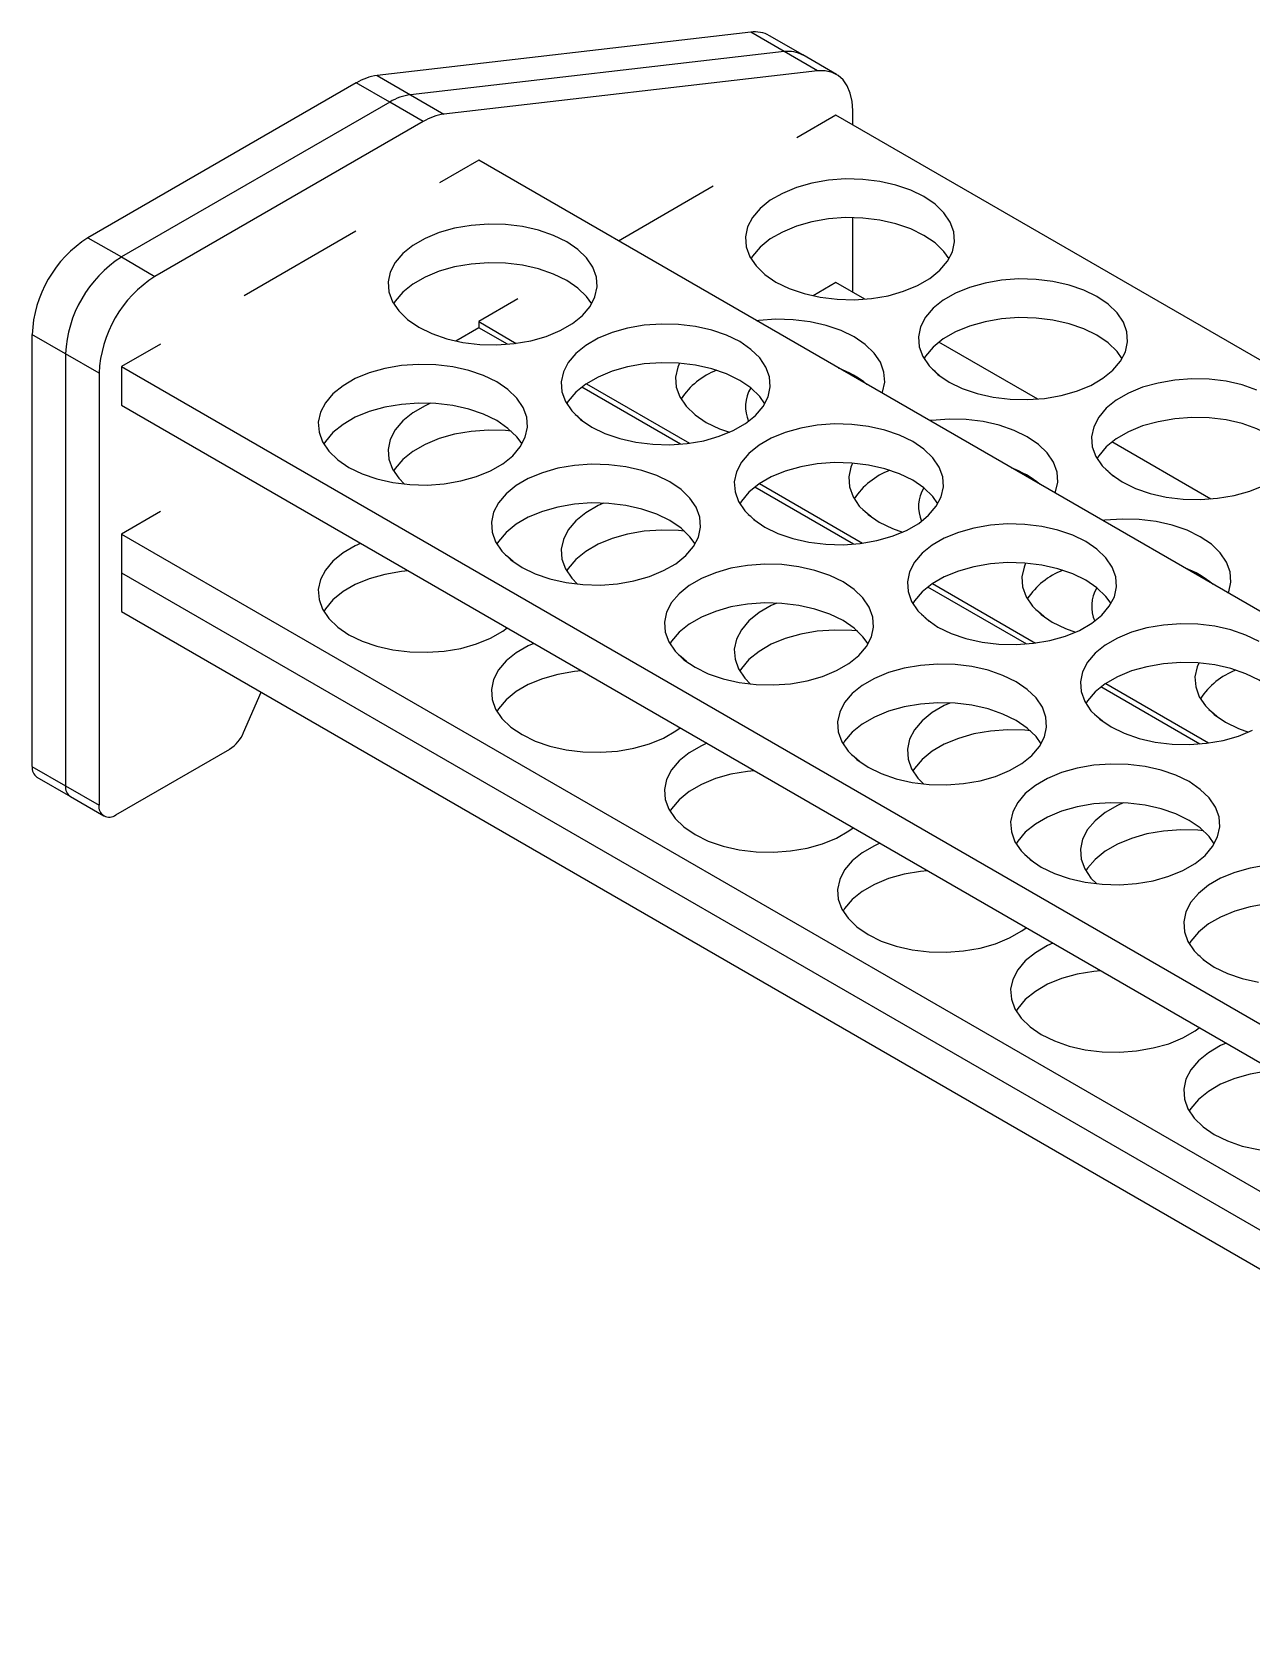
# Model space of a CAD drawing. Header units: millimetres. Extents: x 15 to 589, y 5 to 415.
# Drawn here: x 403.3 to 480.5, y 93.2 to 194.4 of the extents above; entities that cross this region are included whole.
import ezdxf

# ---------------------------------------------------------------- set-up
doc = ezdxf.new("R2010")
doc.units = ezdxf.units.MM

msp = doc.modelspace()

# ---------------------------------------------------------------- linework, layer by layer
at = {"color": 7, "linetype": 'Continuous', "lineweight": 25}
for p, q in [((448.82, 194.37), (425.16, 191.64)), ((450.94, 193.14), (448.82, 194.37)), ((452.13, 192.93), (450.01, 194.15)), ((450.94, 193.14), (427.28, 190.41)), ((453.06, 191.92), (450.94, 193.14)), ((454.25, 191.7), (452.13, 192.93)), ((425.16, 191.64), (427.28, 190.41)), ((453.06, 191.92), (429.4, 189.19)), ((423.84, 191.17), (406.85, 181.36)), ((425.97, 189.95), (423.84, 191.17)), ((427.28, 190.41), (429.4, 189.19)), ((425.97, 189.95), (408.97, 180.14)), ((428.09, 188.72), (425.97, 189.95)), ((455.29, 188.5), (455.29, 189.41)), ((428.09, 188.72), (411.09, 178.91)), ((454.22, 189.11), (451.75, 187.68)), ((515.59, 153.69), (454.22, 189.11)), ((431.6, 186.26), (429.12, 184.83)), ((492.96, 150.83), (431.6, 186.26)), ((446.45, 184.62), (440.44, 181.15)), ((455.29, 177.91), (455.29, 182.63)), ((406.85, 181.36), (408.97, 180.14)), ((423.82, 181.77), (416.75, 177.69)), ((408.97, 180.14), (411.09, 178.91)), ((454.22, 178.52), (452.77, 177.68)), ((456.04, 177.47), (454.22, 178.52)), ((434.07, 177.48), (431.6, 176.05)), ((405.43, 174.01), (403.31, 175.24)), ((403.31, 175.24), (403.31, 147.88)), ((431.6, 175.66), (430.14, 174.82)), ((431.6, 176.05), (433.98, 174.67)), ((431.6, 176.05), (431.6, 175.66)), ((433.42, 174.61), (431.6, 175.66)), ((411.44, 174.62), (408.97, 173.2)), ((467, 171.14), (460.74, 174.75)), ((407.56, 172.79), (405.43, 174.01)), ((405.43, 174.01), (405.43, 146.66)), ((408.97, 173.2), (520.82, 108.63)), ((408.97, 173.2), (408.97, 170.75)), ((407.56, 172.79), (407.56, 145.43)), ((438.42, 172.11), (444.94, 168.35)), ((444.38, 168.29), (438.12, 171.9)), ((408.97, 170.75), (520.69, 106.25)), ((477.96, 164.81), (471.7, 168.43)), ((455.34, 161.96), (449.08, 165.57)), ((449.38, 165.79), (455.9, 162.02)), ((411.44, 164.03), (408.97, 162.6)), ((408.97, 162.6), (520.69, 98.1)), ((408.97, 162.6), (408.97, 160.15)), ((408.97, 160.15), (520.69, 95.65)), ((408.97, 160.15), (408.97, 157.7)), ((466.3, 155.63), (460.04, 159.24)), ((460.34, 159.46), (466.86, 155.69)), ((408.97, 157.7), (520.69, 93.2)), ((477.26, 149.3), (471, 152.92)), ((471.3, 153.13), (477.82, 149.37)), ((416.71, 150.04), (417.82, 152.59)), ((408.62, 144.82), (415.83, 148.98)), ((403.31, 147.88), (405.43, 146.66)), ((403.62, 147.2), (405.74, 145.97)), ((405.43, 146.66), (407.56, 145.43)), ((405.74, 145.97), (407.87, 144.75))]:
    msp.add_line(p, q, dxfattribs=at)
at = {"color": 7, "linetype": 'Continuous', "lineweight": 25, "flags": 128}
for points in [[(455.29, 189.41), (455.25, 189.99), (455.13, 190.52), (454.94, 190.97), (454.68, 191.35), (454.35, 191.64), (453.97, 191.83), (453.53, 191.92), (453.06, 191.92)], [(450.42, 178.55), (451.26, 178.14), (452.2, 177.82), (453.22, 177.59), (454.29, 177.46), (455.38, 177.43), (456.47, 177.51), (457.52, 177.69), (458.5, 177.97), (459.39, 178.34), (460.16, 178.78), (460.8, 179.3), (461.28, 179.87), (461.59, 180.47), (461.73, 181.1), (461.68, 181.73), (461.46, 182.35), (461.06, 182.94), (460.5, 183.48), (459.79, 183.96), (458.96, 184.37), (458.02, 184.69), (457, 184.92), (455.93, 185.05), (454.83, 185.08), (453.75, 185), (452.7, 184.82), (451.72, 184.54), (450.83, 184.17), (450.05, 183.73), (449.42, 183.21), (448.94, 182.65), (448.62, 182.04), (448.49, 181.41), (448.53, 180.78), (448.76, 180.16), (449.16, 179.58), (449.72, 179.03), (450.42, 178.55)], [(427.8, 175.7), (428.63, 175.29), (429.57, 174.96), (430.59, 174.73), (431.66, 174.6), (432.75, 174.58), (433.84, 174.66), (434.89, 174.84), (435.87, 175.11), (436.76, 175.48), (437.54, 175.93), (438.17, 176.44), (438.65, 177.01), (438.96, 177.61), (439.1, 178.24), (439.05, 178.87), (438.83, 179.49), (438.43, 180.08), (437.87, 180.62), (437.17, 181.1), (436.33, 181.51), (435.39, 181.84), (434.37, 182.07), (433.3, 182.19), (432.21, 182.22), (431.12, 182.14), (430.07, 181.96), (429.09, 181.69), (428.2, 181.32), (427.43, 180.87), (426.79, 180.36), (426.31, 179.79), (426, 179.18), (425.86, 178.56), (425.91, 177.93), (426.13, 177.31), (426.53, 176.72), (427.09, 176.18), (427.8, 175.7)], [(461.38, 180.03), (461.06, 180.49), (460.5, 181.03), (459.79, 181.51), (458.96, 181.92), (458.02, 182.24), (457, 182.47), (455.93, 182.6), (454.83, 182.63), (453.75, 182.55), (452.7, 182.37), (451.72, 182.09), (450.83, 181.72), (450.05, 181.28), (449.42, 180.76), (448.94, 180.2), (448.83, 180.03)], [(438.76, 177.17), (438.43, 177.63), (437.87, 178.17), (437.17, 178.65), (436.33, 179.06), (435.39, 179.39), (434.37, 179.62), (433.3, 179.75), (432.21, 179.77), (431.12, 179.69), (430.07, 179.51), (429.09, 179.24), (428.2, 178.87), (427.43, 178.42), (426.79, 177.91), (426.31, 177.34), (426.2, 177.17)], [(461.38, 172.22), (462.22, 171.82), (463.16, 171.49), (464.18, 171.26), (465.25, 171.13), (466.34, 171.11), (467.43, 171.19), (468.48, 171.37), (469.46, 171.64), (470.35, 172.01), (471.12, 172.46), (471.76, 172.97), (472.24, 173.54), (472.55, 174.14), (472.69, 174.77), (472.64, 175.4), (472.42, 176.02), (472.02, 176.61), (471.46, 177.15), (470.75, 177.63), (469.92, 178.04), (468.98, 178.36), (467.96, 178.59), (466.89, 178.72), (465.79, 178.75), (464.71, 178.67), (463.66, 178.49), (462.68, 178.21), (461.79, 177.85), (461.01, 177.4), (460.38, 176.89), (459.9, 176.32), (459.58, 175.71), (459.45, 175.09), (459.49, 174.46), (459.72, 173.84), (460.12, 173.25), (460.68, 172.71), (461.38, 172.22)], [(457.14, 171.51), (457.17, 171.59), (457.31, 172.22), (457.26, 172.85), (457.04, 173.47), (456.64, 174.06), (456.08, 174.6), (455.37, 175.08), (454.54, 175.49), (453.6, 175.81), (452.58, 176.04), (451.51, 176.17), (450.42, 176.2), (449.33, 176.12), (449.19, 176.1)], [(472.34, 173.7), (472.02, 174.16), (471.46, 174.7), (470.75, 175.18), (469.92, 175.59), (468.98, 175.91), (467.96, 176.14), (466.89, 176.27), (465.79, 176.3), (464.71, 176.22), (463.66, 176.04), (462.68, 175.76), (461.79, 175.4), (461.01, 174.95), (460.38, 174.44), (459.9, 173.87), (459.79, 173.7)], [(438.76, 169.37), (439.59, 168.96), (440.53, 168.64), (441.55, 168.41), (442.62, 168.28), (443.71, 168.25), (444.8, 168.33), (445.85, 168.51), (446.83, 168.79), (447.72, 169.15), (448.5, 169.6), (449.13, 170.11), (449.61, 170.68), (449.92, 171.29), (450.06, 171.91), (450.02, 172.55), (449.79, 173.16), (449.39, 173.75), (448.83, 174.29), (448.13, 174.78), (447.29, 175.19), (446.35, 175.51), (445.33, 175.74), (444.26, 175.87), (443.17, 175.89), (442.08, 175.82), (441.03, 175.64), (440.05, 175.36), (439.16, 174.99), (438.39, 174.54), (437.75, 174.03), (437.27, 173.46), (436.96, 172.86), (436.82, 172.23), (436.87, 171.6), (437.09, 170.98), (437.49, 170.39), (438.05, 169.85), (438.76, 169.37)], [(423.38, 166.82), (424.21, 166.41), (425.15, 166.09), (426.17, 165.86), (427.24, 165.73), (428.34, 165.7), (429.42, 165.78), (430.47, 165.96), (431.45, 166.24), (432.34, 166.6), (433.12, 167.05), (433.75, 167.56), (434.23, 168.13), (434.55, 168.74), (434.68, 169.36), (434.64, 169.99), (434.41, 170.61), (434.01, 171.2), (433.45, 171.74), (432.75, 172.23), (431.91, 172.63), (430.97, 172.96), (429.95, 173.19), (428.88, 173.32), (427.79, 173.34), (426.7, 173.26), (425.65, 173.08), (424.67, 172.81), (423.78, 172.44), (423.01, 171.99), (422.37, 171.48), (421.89, 170.91), (421.58, 170.31), (421.44, 169.68), (421.49, 169.05), (421.71, 168.43), (422.11, 167.84), (422.67, 167.3), (423.38, 166.82)], [(449.72, 170.85), (449.39, 171.3), (448.83, 171.85), (448.13, 172.33), (447.29, 172.74), (446.35, 173.06), (445.33, 173.29), (444.26, 173.42), (443.17, 173.44), (442.08, 173.37), (441.03, 173.19), (440.05, 172.91), (439.16, 172.54), (438.39, 172.09), (437.75, 171.58), (437.27, 171.01), (437.16, 170.85)], [(444.31, 173.41), (444.2, 173.16), (444.07, 172.54), (444.11, 171.9), (444.34, 171.29), (444.74, 170.7), (445.3, 170.15), (446, 169.67)], [(460.84, 172.58), (460.5, 172.88), (460.34, 173.01)], [(480.88, 171.71), (479.94, 172.04), (478.92, 172.27), (477.85, 172.4), (476.75, 172.42), (475.67, 172.34), (474.62, 172.16), (473.64, 171.89), (472.75, 171.52), (471.97, 171.07), (471.34, 170.56), (470.86, 169.99), (470.54, 169.39), (470.41, 168.76), (470.45, 168.13), (470.68, 167.51), (471.08, 166.92), (471.64, 166.38), (472.34, 165.9)], [(434.34, 168.3), (434.01, 168.75), (433.45, 169.29), (432.75, 169.78), (431.91, 170.18), (430.97, 170.51), (429.95, 170.74), (428.88, 170.87), (427.79, 170.89), (426.7, 170.81), (425.65, 170.63), (424.67, 170.36), (423.78, 169.99), (423.01, 169.54), (422.37, 169.03), (421.89, 168.46), (421.79, 168.3)], [(428.55, 170.89), (428.2, 170.72), (427.43, 170.28), (426.79, 169.76), (426.31, 169.2), (426, 168.59), (425.86, 167.96), (425.91, 167.33), (426.13, 166.71), (426.53, 166.13), (426.89, 165.76)], [(438.21, 169.73), (437.87, 170.03), (437.71, 170.15)], [(433.66, 169.12), (433.3, 169.15), (432.21, 169.18), (431.12, 169.1), (430.07, 168.92), (429.09, 168.64), (428.2, 168.27), (427.43, 167.83), (426.79, 167.31), (426.31, 166.75), (426.2, 166.58)], [(446, 169.67), (446.84, 169.26), (447.47, 169.04)], [(449.72, 163.04), (450.55, 162.63), (451.49, 162.31), (452.51, 162.08), (453.58, 161.95), (454.67, 161.92), (455.76, 162), (456.81, 162.18), (457.79, 162.46), (458.68, 162.83), (459.46, 163.27), (460.09, 163.79), (460.57, 164.36), (460.89, 164.96), (461.02, 165.59), (460.98, 166.22), (460.75, 166.84), (460.35, 167.43), (459.79, 167.97), (459.09, 168.45), (458.25, 168.86), (457.31, 169.18), (456.29, 169.41), (455.22, 169.54), (454.13, 169.57), (453.04, 169.49), (451.99, 169.31), (451.01, 169.03), (450.12, 168.66), (449.35, 168.22), (448.71, 167.7), (448.23, 167.14), (447.92, 166.53), (447.78, 165.9), (447.83, 165.27), (448.05, 164.65), (448.45, 164.07), (449.01, 163.52), (449.72, 163.04)], [(468.1, 165.18), (468.13, 165.27), (468.27, 165.89), (468.22, 166.52), (468, 167.14), (467.6, 167.73), (467.04, 168.27), (466.33, 168.75), (465.5, 169.16), (464.56, 169.49), (463.54, 169.72), (462.47, 169.85), (461.38, 169.87), (460.29, 169.79), (460.15, 169.78)], [(483.3, 167.38), (482.98, 167.83), (482.42, 168.37), (481.71, 168.86), (480.88, 169.26), (479.94, 169.59), (478.92, 169.82), (477.85, 169.95), (476.75, 169.97), (475.67, 169.89), (474.62, 169.71), (473.64, 169.44), (472.75, 169.07), (471.97, 168.62), (471.34, 168.11), (470.86, 167.54), (470.75, 167.38)], [(434.34, 160.49), (435.17, 160.08), (436.11, 159.76), (437.13, 159.53), (438.2, 159.4), (439.3, 159.37), (440.38, 159.45), (441.43, 159.63), (442.41, 159.91), (443.3, 160.28), (444.08, 160.72), (444.71, 161.24), (445.19, 161.8), (445.51, 162.41), (445.64, 163.04), (445.6, 163.67), (445.37, 164.29), (444.97, 164.87), (444.41, 165.42), (443.71, 165.9), (442.87, 166.31), (441.93, 166.63), (440.91, 166.86), (439.84, 166.99), (438.75, 167.02), (437.66, 166.94), (436.61, 166.76), (435.63, 166.48), (434.74, 166.11), (433.97, 165.67), (433.33, 165.15), (432.85, 164.58), (432.54, 163.98), (432.4, 163.35), (432.45, 162.72), (432.67, 162.1), (433.07, 161.51), (433.63, 160.97), (434.34, 160.49)], [(460.68, 164.52), (460.35, 164.98), (459.79, 165.52), (459.09, 166), (458.25, 166.41), (457.31, 166.73), (456.29, 166.96), (455.22, 167.09), (454.13, 167.12), (453.04, 167.04), (451.99, 166.86), (451.01, 166.58), (450.12, 166.21), (449.35, 165.77), (448.71, 165.25), (448.23, 164.69), (448.13, 164.52)], [(455.27, 167.09), (455.16, 166.83), (455.03, 166.21), (455.07, 165.58), (455.3, 164.96), (455.7, 164.37), (456.26, 163.83), (456.96, 163.35)], [(471.8, 166.25), (471.46, 166.56), (471.3, 166.68)], [(472.34, 165.9), (473.18, 165.49), (474.12, 165.17), (475.14, 164.94), (476.21, 164.81), (477.3, 164.78), (478.39, 164.86), (479.44, 165.04), (480.42, 165.32), (481.31, 165.68)], [(445.3, 161.97), (444.97, 162.42), (444.41, 162.97), (443.71, 163.45), (442.87, 163.86), (441.93, 164.18), (440.91, 164.41), (439.84, 164.54), (438.75, 164.57), (437.66, 164.49), (436.61, 164.31), (435.63, 164.03), (434.74, 163.66), (433.97, 163.22), (433.33, 162.7), (432.85, 162.13), (432.75, 161.97)], [(439.51, 164.56), (439.16, 164.4), (438.39, 163.95), (437.75, 163.44), (437.27, 162.87), (436.96, 162.26), (436.82, 161.64), (436.87, 161), (437.09, 160.39), (437.49, 159.8), (437.85, 159.43)], [(456.42, 163.7), (456.08, 164), (455.92, 164.13)], [(449.17, 163.4), (448.83, 163.7), (448.67, 163.82)], [(456.96, 163.35), (457.8, 162.94), (458.43, 162.71)], [(460.68, 156.71), (461.51, 156.31), (462.45, 155.98), (463.47, 155.75), (464.54, 155.62), (465.64, 155.6), (466.72, 155.68), (467.77, 155.86), (468.75, 156.13), (469.64, 156.5), (470.42, 156.95), (471.05, 157.46), (471.53, 158.03), (471.85, 158.63), (471.98, 159.26), (471.94, 159.89), (471.71, 160.51), (471.31, 161.1), (470.75, 161.64), (470.05, 162.12), (469.21, 162.53), (468.27, 162.85), (467.25, 163.08), (466.18, 163.21), (465.09, 163.24), (464, 163.16), (462.95, 162.98), (461.97, 162.7), (461.08, 162.34), (460.31, 161.89), (459.67, 161.38), (459.19, 160.81), (458.88, 160.2), (458.74, 159.58), (458.79, 158.95), (459.01, 158.33), (459.41, 157.74), (459.97, 157.2), (460.68, 156.71)], [(479.06, 158.86), (479.09, 158.94), (479.23, 159.56), (479.18, 160.2), (478.96, 160.81), (478.56, 161.4), (478, 161.95), (477.29, 162.43), (476.46, 162.84), (475.52, 163.16), (474.5, 163.39), (473.43, 163.52), (472.34, 163.54), (471.25, 163.47), (471.11, 163.45)], [(424.12, 162), (423.78, 161.85), (423.01, 161.4), (422.37, 160.88), (421.89, 160.32), (421.58, 159.71), (421.44, 159.08), (421.49, 158.45), (421.71, 157.84), (422.11, 157.25), (422.67, 156.7), (423.38, 156.22)], [(444.62, 162.79), (444.26, 162.82), (443.17, 162.85), (442.08, 162.77), (441.03, 162.59), (440.05, 162.31), (439.16, 161.95), (438.39, 161.5), (437.75, 160.99), (437.27, 160.42), (437.16, 160.25)], [(433.79, 160.85), (433.45, 161.15), (433.29, 161.27)], [(427.13, 160.26), (426.7, 160.22), (425.65, 160.04), (424.67, 159.76), (423.78, 159.4), (423.01, 158.95), (422.37, 158.43), (421.89, 157.87), (421.79, 157.7)], [(445.3, 154.16), (446.13, 153.75), (447.07, 153.43), (448.09, 153.2), (449.16, 153.07), (450.26, 153.05), (451.34, 153.12), (452.39, 153.3), (453.37, 153.58), (454.26, 153.95), (455.04, 154.4), (455.67, 154.91), (456.15, 155.48), (456.47, 156.08), (456.6, 156.71), (456.56, 157.34), (456.33, 157.96), (455.93, 158.55), (455.37, 159.09), (454.67, 159.57), (453.83, 159.98), (452.89, 160.3), (451.87, 160.53), (450.8, 160.66), (449.71, 160.69), (448.62, 160.61), (447.57, 160.43), (446.59, 160.15), (445.7, 159.79), (444.93, 159.34), (444.29, 158.82), (443.81, 158.26), (443.5, 157.65), (443.36, 157.02), (443.41, 156.39), (443.63, 155.78), (444.03, 155.19), (444.59, 154.64), (445.3, 154.16)], [(471.64, 158.19), (471.31, 158.65), (470.75, 159.19), (470.05, 159.67), (469.21, 160.08), (468.27, 160.4), (467.25, 160.63), (466.18, 160.76), (465.09, 160.79), (464, 160.71), (462.95, 160.53), (461.97, 160.25), (461.08, 159.89), (460.31, 159.44), (459.67, 158.93), (459.19, 158.36), (459.09, 158.19)], [(466.23, 160.76), (466.13, 160.51), (465.99, 159.88), (466.03, 159.25), (466.26, 158.63), (466.66, 158.04), (467.22, 157.5), (467.92, 157.02)], [(456.26, 155.64), (455.93, 156.1), (455.37, 156.64), (454.67, 157.12), (453.83, 157.53), (452.89, 157.85), (451.87, 158.08), (450.8, 158.21), (449.71, 158.24), (448.62, 158.16), (447.57, 157.98), (446.59, 157.7), (445.7, 157.34), (444.93, 156.89), (444.29, 156.38), (443.81, 155.81), (443.71, 155.64)], [(450.47, 158.23), (450.12, 158.07), (449.35, 157.62), (448.71, 157.11), (448.23, 156.54), (447.92, 155.94), (447.78, 155.31), (447.83, 154.68), (448.05, 154.06), (448.45, 153.47), (448.81, 153.1)], [(460.13, 157.07), (459.79, 157.37), (459.63, 157.5)], [(467.38, 157.38), (467.04, 157.68), (466.88, 157.8)], [(467.92, 157.02), (468.76, 156.61), (469.39, 156.38)], [(481.01, 155.8), (480.17, 156.2), (479.23, 156.53), (478.21, 156.76), (477.14, 156.89), (476.05, 156.91), (474.96, 156.83), (473.91, 156.65), (472.93, 156.38), (472.04, 156.01), (471.27, 155.56), (470.63, 155.05), (470.15, 154.48), (469.84, 153.88), (469.7, 153.25), (469.75, 152.62), (469.97, 152), (470.37, 151.41), (470.93, 150.87), (471.64, 150.39)], [(423.38, 156.22), (424.21, 155.81), (425.15, 155.49), (426.17, 155.26), (427.24, 155.13), (428.34, 155.11), (429.42, 155.18), (430.47, 155.36), (431.45, 155.64), (432.34, 156.01), (433.12, 156.45), (433.39, 156.65)], [(455.58, 156.46), (455.22, 156.5), (454.13, 156.52), (453.04, 156.44), (451.99, 156.26), (451.01, 155.99), (450.12, 155.62), (449.35, 155.17), (448.71, 154.66), (448.23, 154.09), (448.13, 153.93)], [(435.08, 155.67), (434.74, 155.52), (433.97, 155.07), (433.33, 154.56), (432.85, 153.99), (432.54, 153.38), (432.4, 152.76), (432.45, 152.13), (432.67, 151.51), (433.07, 150.92), (433.63, 150.38), (434.34, 149.9)], [(444.75, 154.52), (444.41, 154.82), (444.25, 154.95)], [(438.09, 153.94), (437.66, 153.89), (436.61, 153.71), (435.63, 153.44), (434.74, 153.07), (433.97, 152.62), (433.33, 152.11), (432.85, 151.54), (432.75, 151.37)], [(456.26, 147.84), (457.09, 147.43), (458.03, 147.1), (459.05, 146.87), (460.12, 146.74), (461.22, 146.72), (462.3, 146.8), (463.35, 146.98), (464.33, 147.25), (465.22, 147.62), (466, 148.07), (466.63, 148.58), (467.11, 149.15), (467.43, 149.75), (467.56, 150.38), (467.52, 151.01), (467.29, 151.63), (466.89, 152.22), (466.33, 152.76), (465.63, 153.24), (464.79, 153.65), (463.85, 153.98), (462.83, 154.21), (461.76, 154.33), (460.67, 154.36), (459.58, 154.28), (458.53, 154.1), (457.55, 153.83), (456.66, 153.46), (455.89, 153.01), (455.25, 152.5), (454.77, 151.93), (454.46, 151.32), (454.32, 150.7), (454.37, 150.07), (454.59, 149.45), (454.99, 148.86), (455.55, 148.32), (456.26, 147.84)], [(482.6, 151.87), (482.27, 152.32), (481.71, 152.86), (481.01, 153.35), (480.17, 153.75), (479.23, 154.08), (478.21, 154.31), (477.14, 154.44), (476.05, 154.46), (474.96, 154.38), (473.91, 154.2), (472.93, 153.93), (472.04, 153.56), (471.27, 153.11), (470.63, 152.6), (470.15, 152.03), (470.05, 151.87)], [(477.19, 154.43), (477.09, 154.18), (476.95, 153.55), (477, 152.92), (477.22, 152.3), (477.62, 151.72), (478.18, 151.17), (478.88, 150.69)], [(467.22, 149.31), (466.89, 149.77), (466.33, 150.31), (465.63, 150.79), (464.79, 151.2), (463.85, 151.53), (462.83, 151.76), (461.76, 151.89), (460.67, 151.91), (459.58, 151.83), (458.53, 151.65), (457.55, 151.38), (456.66, 151.01), (455.89, 150.56), (455.25, 150.05), (454.77, 149.48), (454.67, 149.31)], [(461.43, 151.9), (461.08, 151.74), (460.31, 151.3), (459.67, 150.78), (459.19, 150.21), (458.88, 149.61), (458.74, 148.98), (458.79, 148.35), (459.01, 147.73), (459.41, 147.14), (459.77, 146.78)], [(471.09, 150.74), (470.75, 151.05), (470.59, 151.17)], [(478.34, 151.05), (478, 151.35), (477.84, 151.47)], [(434.34, 149.9), (435.17, 149.49), (436.11, 149.16), (437.13, 148.93), (438.2, 148.8), (439.3, 148.78), (440.38, 148.86), (441.43, 149.04), (442.41, 149.31), (443.3, 149.68), (444.08, 150.13), (444.35, 150.32)], [(466.54, 150.14), (466.18, 150.17), (465.09, 150.2), (464, 150.12), (462.95, 149.94), (461.97, 149.66), (461.08, 149.29), (460.31, 148.85), (459.67, 148.33), (459.19, 147.76), (459.09, 147.6)], [(471.64, 150.39), (472.47, 149.98), (473.41, 149.66), (474.43, 149.43), (475.5, 149.3), (476.6, 149.27), (477.68, 149.35), (478.73, 149.53), (479.71, 149.81), (480.6, 150.17)], [(478.88, 150.69), (479.72, 150.28), (480.35, 150.05)], [(446.04, 149.35), (445.7, 149.19), (444.93, 148.74), (444.29, 148.23), (443.81, 147.66), (443.5, 147.06), (443.36, 146.43), (443.41, 145.8), (443.63, 145.18), (444.03, 144.59), (444.59, 144.05), (445.3, 143.57)], [(455.71, 148.19), (455.37, 148.49), (455.21, 148.62)], [(467.22, 141.51), (468.05, 141.1), (468.99, 140.78), (470.01, 140.55), (471.08, 140.42), (472.18, 140.39), (473.26, 140.47), (474.31, 140.65), (475.29, 140.93), (476.18, 141.29), (476.96, 141.74), (477.59, 142.25), (478.07, 142.82), (478.39, 143.43), (478.52, 144.05), (478.48, 144.69), (478.25, 145.3), (477.85, 145.89), (477.29, 146.43), (476.59, 146.92), (475.75, 147.33), (474.81, 147.65), (473.79, 147.88), (472.72, 148.01), (471.63, 148.03), (470.54, 147.96), (469.49, 147.78), (468.51, 147.5), (467.62, 147.13), (466.85, 146.68), (466.21, 146.17), (465.73, 145.6), (465.42, 145), (465.28, 144.37), (465.33, 143.74), (465.55, 143.12), (465.95, 142.53), (466.51, 141.99), (467.22, 141.51)], [(449.05, 147.61), (448.62, 147.57), (447.57, 147.39), (446.59, 147.11), (445.7, 146.74), (444.93, 146.29), (444.29, 145.78), (443.81, 145.21), (443.71, 145.05)], [(478.18, 142.99), (477.85, 143.44), (477.29, 143.99), (476.59, 144.47), (475.75, 144.88), (474.81, 145.2), (473.79, 145.43), (472.72, 145.56), (471.63, 145.58), (470.54, 145.51), (469.49, 145.33), (468.51, 145.05), (467.62, 144.68), (466.85, 144.23), (466.21, 143.72), (465.73, 143.15), (465.63, 142.99)], [(472.4, 145.58), (472.04, 145.41), (471.27, 144.97), (470.63, 144.45), (470.15, 143.89), (469.84, 143.28), (469.7, 142.65), (469.75, 142.02), (469.97, 141.41), (470.37, 140.82), (470.73, 140.45)], [(445.3, 143.57), (446.13, 143.16), (447.07, 142.84), (448.09, 142.61), (449.16, 142.48), (450.26, 142.45), (451.34, 142.53), (452.39, 142.71), (453.37, 142.99), (454.26, 143.35), (455.04, 143.8), (455.31, 144)], [(477.5, 143.81), (477.14, 143.84), (476.05, 143.87), (474.96, 143.79), (473.91, 143.61), (472.93, 143.33), (472.04, 142.97), (471.27, 142.52), (470.63, 142), (470.15, 141.44), (470.05, 141.27)], [(457, 143.02), (456.66, 142.86), (455.89, 142.42), (455.25, 141.9), (454.77, 141.34), (454.46, 140.73), (454.32, 140.1), (454.37, 139.47), (454.59, 138.85), (454.99, 138.27), (455.55, 137.72), (456.26, 137.24)], [(466.67, 141.87), (466.33, 142.17), (466.17, 142.29)], [(460.01, 141.28), (459.58, 141.24), (458.53, 141.06), (457.55, 140.78), (456.66, 140.41), (455.89, 139.97), (455.25, 139.45), (454.77, 138.89), (454.67, 138.72)], [(481.5, 141.63), (480.45, 141.45), (479.47, 141.17), (478.58, 140.8), (477.81, 140.36), (477.17, 139.84), (476.69, 139.28), (476.38, 138.67), (476.24, 138.04), (476.29, 137.41), (476.51, 136.79), (476.91, 136.21), (477.47, 135.66), (478.18, 135.18), (479.01, 134.77), (479.95, 134.45), (480.97, 134.22)], [(487.74, 138.02), (487.55, 138.14), (486.71, 138.55), (485.77, 138.87), (484.75, 139.1), (483.68, 139.23), (482.59, 139.26), (481.5, 139.18), (480.45, 139), (479.47, 138.72), (478.58, 138.35), (477.81, 137.91), (477.17, 137.39), (476.69, 136.83), (476.59, 136.66)], [(456.26, 137.24), (457.09, 136.83), (458.03, 136.51), (459.05, 136.28), (460.12, 136.15), (461.22, 136.12), (462.3, 136.2), (463.35, 136.38), (464.33, 136.66), (465.22, 137.03), (466, 137.47), (466.27, 137.67)], [(467.96, 136.69), (467.62, 136.54), (466.85, 136.09), (466.21, 135.58), (465.73, 135.01), (465.42, 134.4), (465.28, 133.78), (465.33, 133.14), (465.55, 132.53), (465.95, 131.94), (466.51, 131.4), (467.22, 130.91)], [(477.63, 135.54), (477.29, 135.84), (477.13, 135.96)], [(470.97, 134.95), (470.54, 134.91), (469.49, 134.73), (468.51, 134.45), (467.62, 134.09), (466.85, 133.64), (466.21, 133.13), (465.73, 132.56), (465.63, 132.39)], [(467.22, 130.91), (468.05, 130.51), (468.99, 130.18), (470.01, 129.95), (471.08, 129.82), (472.18, 129.8), (473.26, 129.87), (474.31, 130.06), (475.29, 130.33), (476.18, 130.7), (476.96, 131.15), (477.23, 131.34)], [(478.92, 130.36), (478.58, 130.21), (477.81, 129.76), (477.17, 129.25), (476.69, 128.68), (476.38, 128.08), (476.24, 127.45), (476.29, 126.82), (476.51, 126.2), (476.91, 125.61), (477.47, 125.07), (478.18, 124.59), (479.01, 124.18), (479.95, 123.85), (480.97, 123.63), (482.04, 123.5), (483.14, 123.47), (484.22, 123.55), (485.27, 123.73), (486.25, 124.01), (487.14, 124.37), (487.57, 124.6)], [(481.93, 128.63), (481.5, 128.58), (480.45, 128.4), (479.47, 128.13), (478.58, 127.76), (477.81, 127.31), (477.17, 126.8), (476.69, 126.23), (476.59, 126.07)]]:
    msp.add_lwpolyline(points, dxfattribs=at)
at = {"color": 7, "linetype": 'Continuous', "lineweight": 25}
for centre, radius, start, end in [((449.09, 192.5), 1.89, 60.9692, 98.169), ((451.21, 191.27), 1.89, 60.9692, 98.169), ((425.64, 188.21), 3.46, 97.9243, 121.1553), ((427.76, 186.99), 3.46, 97.9243, 121.1553), ((429.88, 185.76), 3.46, 97.9243, 121.1553), ((410.99, 174.89), 7.68, 122.6055, 177.3945), ((413.11, 173.66), 7.68, 122.6055, 177.3945), ((415.23, 172.44), 7.68, 122.6055, 177.3945), ((452.22, 167.27), 6.22, 50.4176, 69.5878), ((448.36, 168.56), 4.72, 111.035, 146.6702), ((450.81, 170.66), 2.32, 149.0606, 203.6684), ((459.32, 162.23), 4.72, 111.035, 146.6702), ((463.18, 160.95), 6.22, 50.4176, 69.5878), ((461.77, 164.34), 2.32, 149.0606, 203.6684), ((470.28, 155.9), 4.72, 111.035, 146.6702), ((474.14, 154.62), 6.22, 50.4176, 69.5878), ((472.73, 158.01), 2.32, 149.0606, 203.6684), ((481.24, 149.58), 4.72, 111.035, 146.6702), ((414.6, 150.9), 2.28, 302.4973, 337.6702), ((404.05, 147.8), 0.739, 173.7012, 234.9867), ((406.17, 146.58), 0.739, 173.7012, 234.9867), ((406.15, 146.57), 0.719, 172.7442, 235.9436), ((408.2, 145.33), 0.655, 170.786, 309.2033)]:
    msp.add_arc(centre, radius, start, end, dxfattribs=at)

doc.saveas('drawing.dxf')
